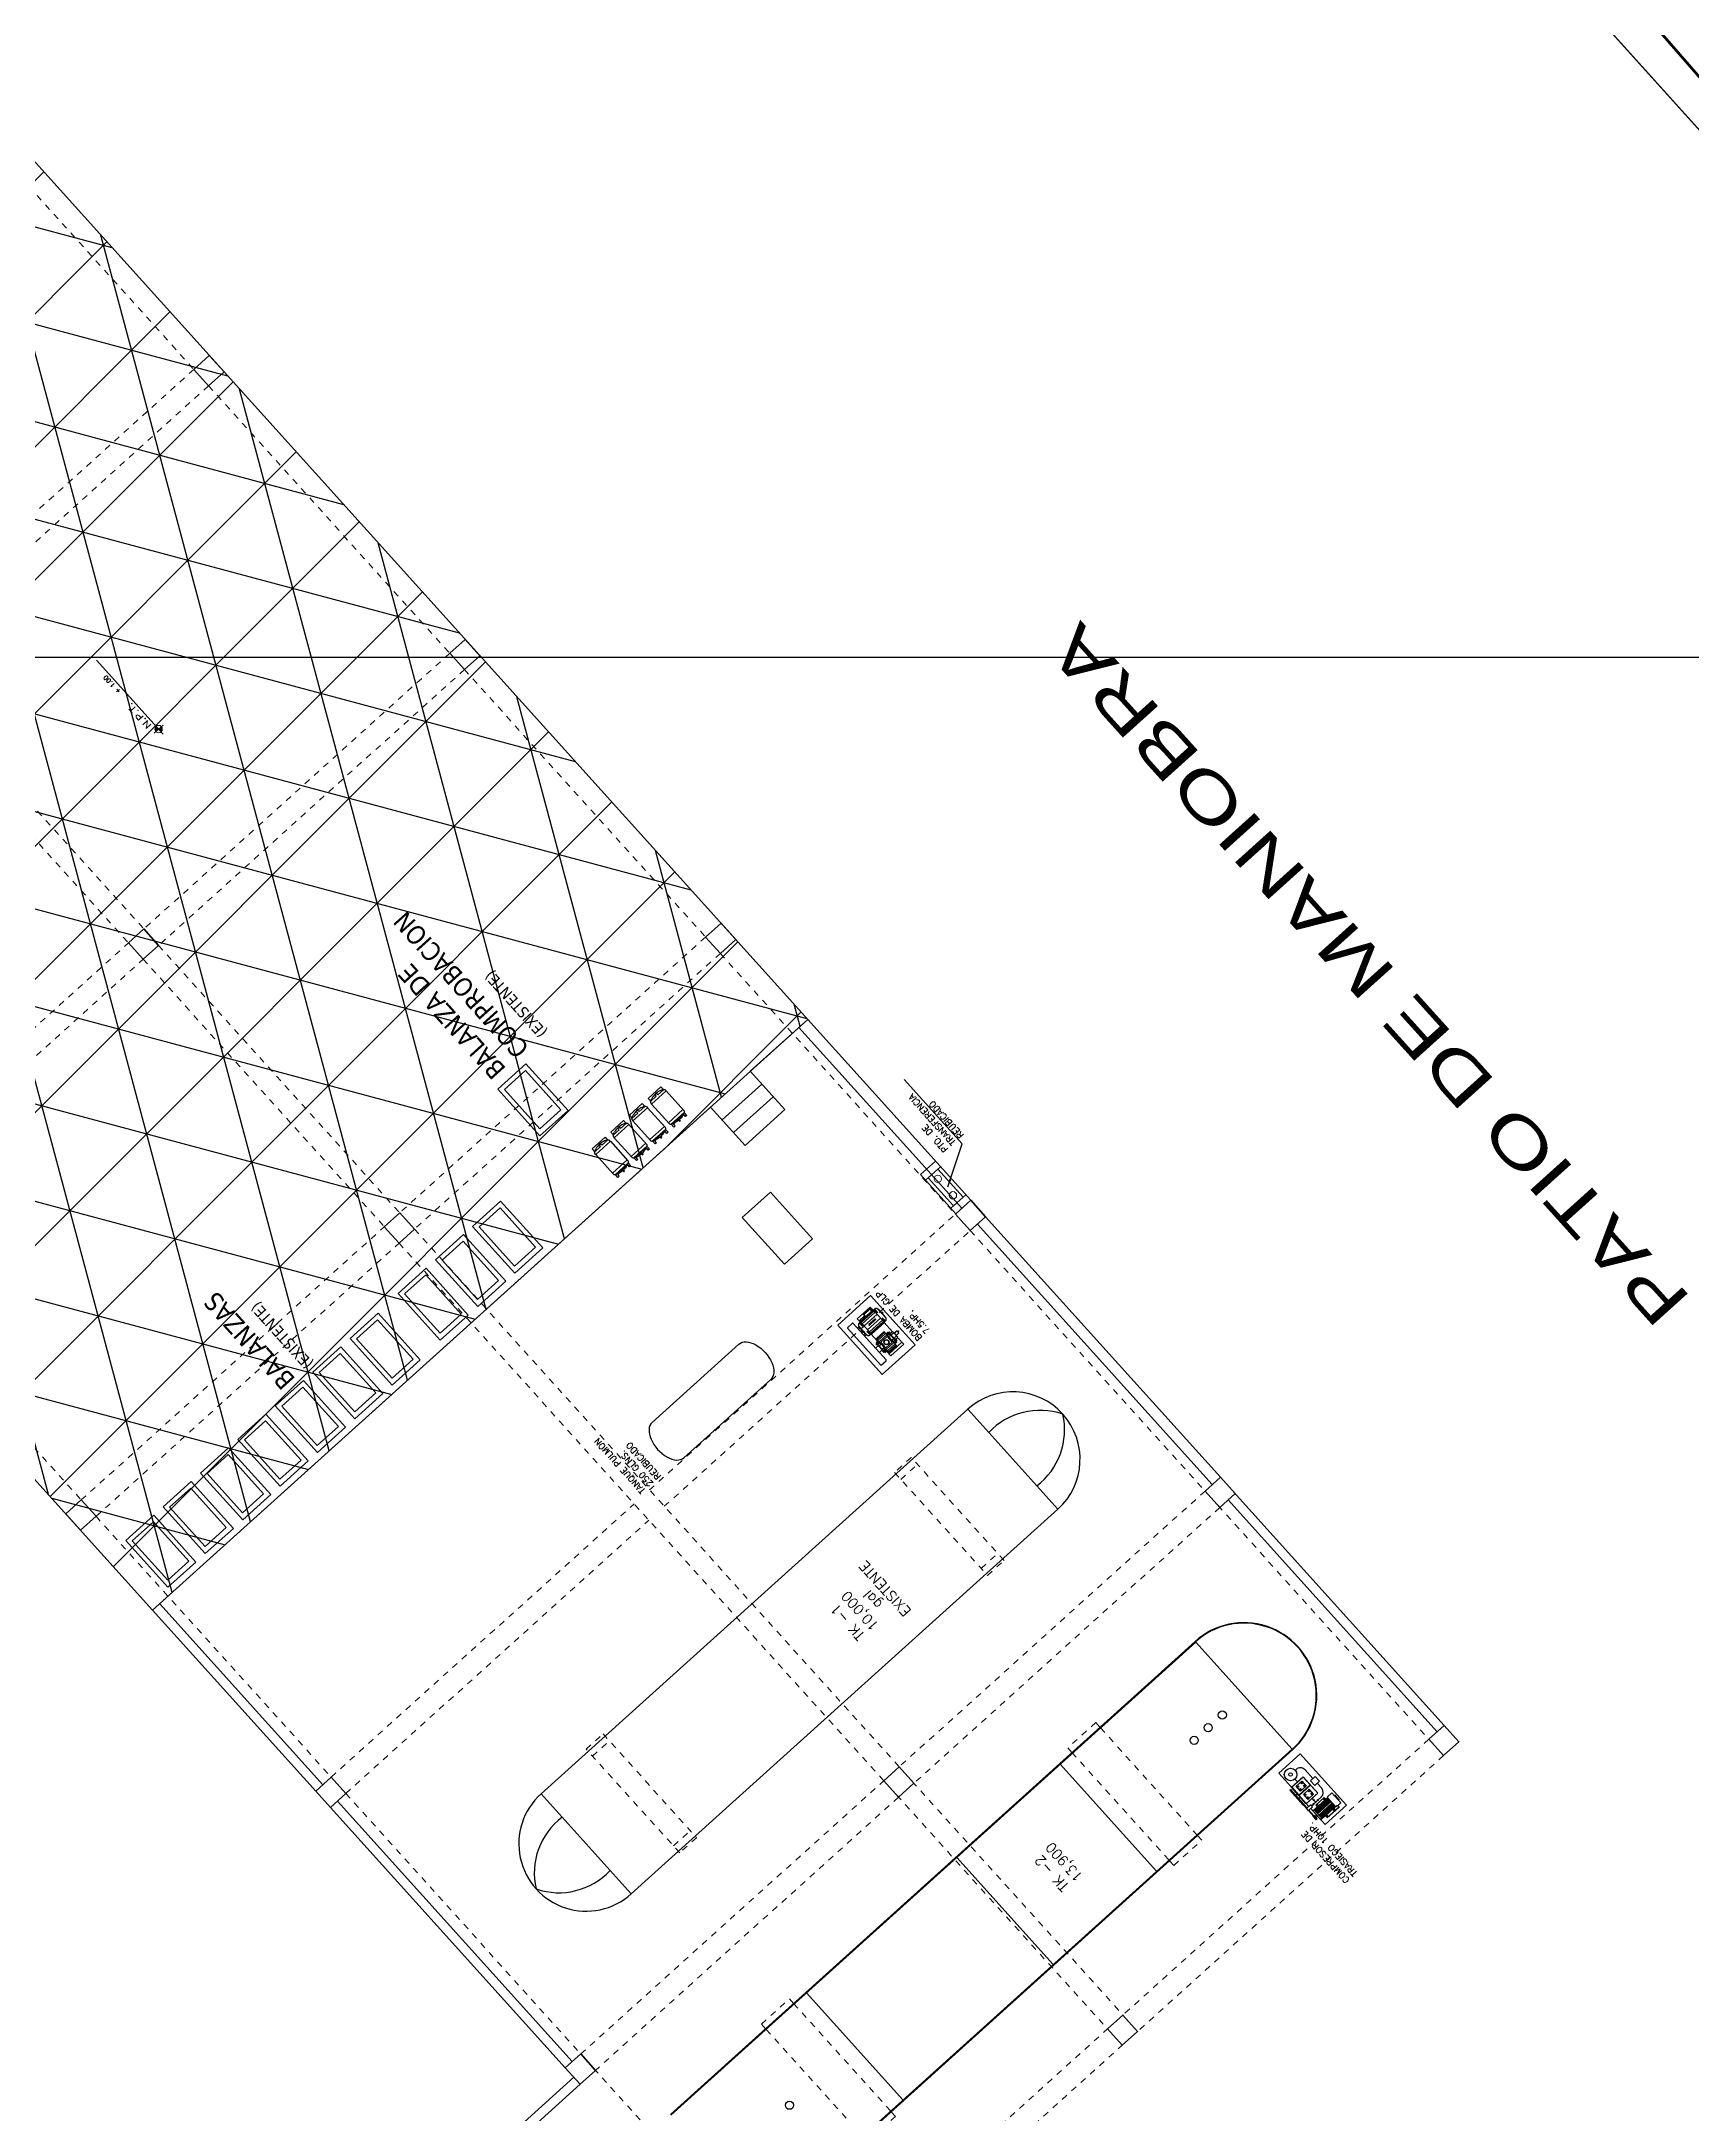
# Model space of a CAD drawing. Header units: metres. Extents: x -2639 to -2278, y 1912 to 2089.
# Drawn here: x -2488.59 to -2462.34, y 1993.72 to 2026.67 of the extents above; entities that cross this region are included whole.
import ezdxf
from ezdxf.enums import TextEntityAlignment as Align

# ---------------------------------------------------------------- set-up
doc = ezdxf.new("R2010")
doc.units = ezdxf.units.M
for name, pattern in [('COSTA GAS_ CASCO$0$CONTINUA', [0]), ('COSTA GAS_ CASCO$0$HIDDEN2', [0.1875, 0.125, -0.0625]), ('DASHED2', [0.375, 0.25, -0.125]), ('HIDDEN', [0.375, 0.25, -0.125])]:
    doc.linetypes.add(name, pattern=pattern)
for name, color, linetype in [('0.1', 1, 'Continuous'), ('01', 1, 'Continuous'), ('015', 40, 'Continuous'), ('03', 3, 'Continuous'), ('05', 5, 'Continuous'), ('06', 6, 'Continuous'), ('AMBIENTES', 3, 'Continuous'), ('LEADERS', 20, 'Continuous'), ('MAQUINAS', 8, 'COSTA GAS_ CASCO$0$HIDDEN2')]:
    doc.layers.add(name, color=color, linetype=linetype)
for name, color, linetype, lineweight in [('0.2', 2, 'Continuous', 9), ('002', 2, 'Continuous', 25), ('muro00', 252, 'Continuous', 0), ('muro02', 3, 'Continuous', 18), ('muro08', 2, 'Continuous', 60), ('PEN----2', 2, 'Continuous', 20), ('piso', 30, 'Continuous', 9), ('proyeccion', 5, 'HIDDEN', 13), ('SANITARIOS', 9, 'Continuous', 9), ('T-TITULOS', 4, 'DASHED2', 5), ('TEXTOS GENERALES', 4, 'DASHED2', 5), ('VEREDA', 4, 'Continuous', 15)]:
    doc.layers.add(name, color=color, linetype=linetype, lineweight=lineweight)
doc.styles.add('COTA50', font='romans.shx', dxfattribs={"height": 0.5})
doc.styles.add('ROMANS', font='romans.shx')
doc.styles.add('TEXTOS GENERALES', font='simplex8.shx', dxfattribs={"height": 0.1})
doc.styles.add('TEXTOS-COTAS', font='romans.shx', dxfattribs={"width": 1.3, "height": 0.15})
doc.styles.add('TITLEINFO', font='arial.ttf', dxfattribs={"height": 0.2})
doc.styles.add('TITULOS', font='tahoma.ttf', dxfattribs={"height": 0.3})
doc.dimstyles.new('1-100', dxfattribs={"dimscale": 0.1, "dimtxt": 0.5, "dimasz": 1.2, "dimexe": 1, "dimexo": 1, "dimgap": 0.8, "dimtad": 1, "dimzin": 4, "dimdsep": 46, "dimtxsty": 'COTA50', "dimblk": 'ARCHTICK', "dimcen": 2.5, "dimdle": 1, "dimclrd": 1, "dimclre": 1, "dimclrt": 256, "dimadec": 0, "dimazin": 0, "dimtfac": 1, "dimtix": 1, "dimtmove": 2, "dimatfit": 3, "dimfxl": 0, "dimtolj": 1, "dimtzin": 4, "dimarcsym": 0})

# ---------------------------------------------------------------- blocks, each defined once
blk = doc.blocks.new('_ARCHTICK')
at = {"color": 0, "linetype": 'ByBlock', "const_width": 0.15}
blk.add_lwpolyline([(-0.5, -0.5), (0.5, 0.5)], dxfattribs=at)
blk = doc.blocks.new('*D59')
at = {"color": 1, "lineweight": -2}
for p, q in [((-2535.42, 2031.678), (-2536.284, 2030.898)), ((-2468.575, 1955.944), (-2536.277, 2031.04)), ((-2467.852, 1956.731), (-2468.716, 1955.952))]:
    blk.add_line(p, q, dxfattribs=at)
at = {"layer": 'Defpoints', "color": 0}
for p in [(-2535.346, 2031.745), (-2536.21, 2030.965), (-2467.778, 1956.798)]:
    blk.add_point(p, dxfattribs=at)
at = {"color": 1, "lineweight": -2, "xscale": 0.1199999999999999, "yscale": 0.1199999999999999, "zscale": 0.1199999999999999}
for p, rotation in [((-2536.21, 2030.965), 132.0361737343098), ((-2468.642, 1956.019), 312.0361737343098)]:
    blk.add_blockref('_ARCHTICK', p, dxfattribs=dict(at, rotation=rotation))
at = {"insert": (-2502.181, 1993.713), "char_height": 0.5, "attachment_point": 5, "rotation": 312.0362, "style": 'COTA50'}
blk.add_mtext('\\A1;100.91', dxfattribs=at)
blk = doc.blocks.new('*D63')
at = {"color": 1, "lineweight": -2}
for p, q in [((-2482.228, 2047.588), (-2480.884, 2048.8)), ((-2481.025, 2048.808), (-2429.259, 1991.389)), ((-2430.597, 1990.318), (-2429.252, 1991.531))]:
    blk.add_line(p, q, dxfattribs=at)
at = {"layer": 'Defpoints', "color": 0}
for p in [(-2482.303, 2047.521), (-2429.326, 1991.464), (-2430.671, 1990.251)]:
    blk.add_point(p, dxfattribs=at)
at = {"color": 1, "lineweight": -2, "xscale": 0.1199999999999999, "yscale": 0.1199999999999999, "zscale": 0.1199999999999999}
for p, rotation in [((-2480.958, 2048.733), 132.0361737343096), ((-2429.326, 1991.464), 312.0361737343096)]:
    blk.add_blockref('_ARCHTICK', p, dxfattribs=dict(at, rotation=rotation))
at = {"insert": (-2454.897, 2020.319), "char_height": 0.5, "attachment_point": 5, "rotation": 312.0362, "style": 'COTA50'}
blk.add_mtext('\\A1;76.72', dxfattribs=at)
blk = doc.blocks.new('*D65')
at = {"color": 1, "lineweight": -2}
blk.add_line((-2489.947, 2025.997), (-2474.05, 2039.839), dxfattribs=at)
at = {"layer": 'Defpoints', "color": 0}
for p in [(-2474.125, 2039.773), (-2474.125, 2039.773), (-2489.871, 2026.062)]:
    blk.add_point(p, dxfattribs=at)
at = {"color": 1, "lineweight": -2, "xscale": 0.1199999999999999, "yscale": 0.1199999999999999, "zscale": 0.1199999999999999}
for p, rotation in [((-2474.125, 2039.773), 41.0489622867885), ((-2489.871, 2026.062), 221.0489622867885)]:
    blk.add_blockref('_ARCHTICK', p, dxfattribs=dict(at, rotation=rotation))
at = {"insert": (-2482.215, 2033.167), "char_height": 0.5, "attachment_point": 5, "rotation": 41.049, "style": 'COTA50'}
blk.add_mtext('\\A1;20.88', dxfattribs=at)
blk = doc.blocks.new('*D66')
at = {"color": 1, "lineweight": -2}
for p, q in [((-2498.165, 2065.265), (-2494.597, 2068.481)), ((-2427.037, 1993.393), (-2494.738, 2068.489)), ((-2430.597, 1990.318), (-2427.029, 1993.535))]:
    blk.add_line(p, q, dxfattribs=at)
at = {"layer": 'Defpoints', "color": 0}
for p in [(-2494.671, 2068.414), (-2498.239, 2065.198, -2.189), (-2430.671, 1990.251, -2.189)]:
    blk.add_point(p, dxfattribs=at)
at = {"color": 1, "lineweight": -2, "xscale": 0.1199999999999999, "yscale": 0.1199999999999999, "zscale": 0.1199999999999999}
for p, rotation in [((-2494.671, 2068.414), 132.0361737343099), ((-2427.103, 1993.468), 312.0361737343098)]:
    blk.add_blockref('_ARCHTICK', p, dxfattribs=dict(at, rotation=rotation))
at = {"insert": (-2460.642, 2031.162), "char_height": 0.5, "attachment_point": 5, "rotation": 312.0362, "style": 'COTA50'}
blk.add_mtext('\\A1;100.91', dxfattribs=at)
blk = doc.blocks.new('TANQUE10000')
at = {"layer": '015', "linetype": 'Continuous', "ltscale": 0.025}
for p, q in [((1.07, 9.13), (-1.07, 9.13)), ((1.07, 0), (-1.07, 0))]:
    blk.add_line(p, q, dxfattribs=at)
blk.add_lwpolyline([(-1.07, 9.13), (-1.07, 0, 1), (1.07, 0), (1.07, 9.13, 1), (-1.07, 9.13, 1)], format="xyb", dxfattribs=at)
for centre, start, end in [((0.541, 9.225), 119.0307, 184.88), ((-0.541, 9.225), 355.12, 60.9693), ((0.541, -0.095), 175.12, 240.9693), ((-0.541, -0.095), 299.0307, 4.88)]:
    blk.add_arc(centre, 1.115, start, end, dxfattribs=at)
blk = doc.blocks.new('NPTS')
at = {"layer": '0.2'}
for points in [[(0, 0), (-0.06, 0, 0.414214), (0, -0.06)], [(0, 0.06), (0, 0), (0.06, 0, 0.414214)]]:
    blk.add_hatch(color=256, dxfattribs=at).paths.add_polyline_path(points)
for p, q in [((-0.111, 0), (1.473, 0)), ((0, 0.096), (0, -0.096))]:
    blk.add_line(p, q, dxfattribs=at)
blk.add_circle((0, 0), 0.06, dxfattribs=at)
at = {"layer": 'VEREDA', "insert": (-0.041, 0.139), "char_height": 0.1, "width": 0.96281, "attachment_point": 1, "style": 'TEXTOS-COTAS'}
blk.add_mtext('{\\W2.306914; }N.P.T. ', dxfattribs=at)
at = {"layer": 'VEREDA', "style": 'TEXTOS GENERALES'}
blk.add_attdef('NIVEL', text='', height=0.0704, dxfattribs=at).set_placement((0.846, 0.039), (1.198, 0.039), align=Align.ALIGNED)
blk = doc.blocks.new('COSTA GAS_ CASCO$0$BOMBA_PLANTA 6')
at = {"layer": 'MAQUINAS', "linetype": 'COSTA GAS_ CASCO$0$CONTINUA'}
for p, q in [((0.11, 0.306), (0.346, 0.306)), ((0.196, 0.289), (0.335, 0.289)), ((0.106, 0.194), (0.154, 0.194)), ((0.106, 0.135), (0.154, 0.135)), ((0.144, 0.236), (0.154, 0.236)), ((0.144, 0.226), (0.154, 0.226)), ((0.144, 0.103), (0.154, 0.103)), ((0.144, 0.093), (0.154, 0.093)), ((0.16, 0.253), (0.193, 0.253)), ((0.16, 0.249), (0.193, 0.249)), ((0.16, 0.244), (0.193, 0.244)), ((0.16, 0.235), (0.193, 0.235)), ((0.16, 0.221), (0.193, 0.221)), ((0.16, 0.196), (0.193, 0.196)), ((0.16, 0.133), (0.193, 0.133)), ((0.16, 0.108), (0.193, 0.108)), ((0.16, 0.094), (0.193, 0.094)), ((0.16, 0.085), (0.193, 0.085)), ((0.16, 0.08), (0.193, 0.08)), ((0.16, 0.076), (0.193, 0.076)), ((0.193, 0.28), (0.337, 0.28)), ((0.193, 0.261), (0.337, 0.261)), ((0.193, 0.235), (0.337, 0.235)), ((0.193, 0.094), (0.337, 0.094)), ((0.193, 0.068), (0.337, 0.068)), ((0.193, 0.049), (0.337, 0.049)), ((0.196, 0.04), (0.335, 0.04)), ((0.37, 0.253), (0.337, 0.253)), ((0.37, 0.249), (0.337, 0.249)), ((0.37, 0.244), (0.337, 0.244)), ((0.37, 0.235), (0.337, 0.235)), ((0.37, 0.221), (0.337, 0.221)), ((0.37, 0.196), (0.337, 0.196)), ((0.37, 0.133), (0.337, 0.133)), ((0.37, 0.108), (0.337, 0.108)), ((0.37, 0.094), (0.337, 0.094)), ((0.37, 0.085), (0.337, 0.085)), ((0.37, 0.08), (0.337, 0.08)), ((0.37, 0.076), (0.337, 0.076)), ((0.386, 0.236), (0.377, 0.236)), ((0.386, 0.226), (0.377, 0.226)), ((0.386, 0.103), (0.377, 0.103)), ((0.386, 0.093), (0.377, 0.093)), ((0.036, -0.178), (0.036, -0.156)), ((0.036, -0.156), (0.047, -0.156)), ((0.036, -0.178), (0.047, -0.178)), ((0.047, -0.248), (0.047, -0.086)), ((0.047, -0.086), (0.052, -0.086)), ((0.047, -0.248), (0.052, -0.248)), ((0.052, -0.248), (0.052, -0.086)), ((0.079, -0.059), (0.106, -0.059)), ((0.079, -0.274), (0.106, -0.274)), ((0.106, -0.28), (0.106, -0.054)), ((0.106, -0.054), (0.342, -0.054)), ((0.106, -0.28), (0.342, -0.28)), ((0.342, -0.28), (0.342, -0.054)), ((0.342, -0.059), (0.369, -0.059)), ((0.342, -0.274), (0.369, -0.274)), ((0.396, -0.248), (0.396, -0.086)), ((0.396, -0.086), (0.402, -0.086)), ((0.396, -0.248), (0.402, -0.248)), ((0.402, -0.248), (0.402, -0.086)), ((0.11, -0.301), (0.129, -0.301)), ((0.245, -0.301), (0.346, -0.301))]:
    blk.add_line(p, q, dxfattribs=at)
at = {"layer": 'MAQUINAS', "linetype": 'Continuous'}
for p, q in [((0.079, -0.061), (0.106, -0.061)), ((0.079, -0.064), (0.106, -0.064)), ((0.079, -0.066), (0.106, -0.066)), ((0.079, -0.07), (0.106, -0.07)), ((0.079, -0.074), (0.106, -0.074)), ((0.079, -0.081), (0.106, -0.081)), ((0.079, -0.088), (0.106, -0.088)), ((0.079, -0.099), (0.106, -0.099)), ((0.079, -0.115), (0.106, -0.115)), ((0.079, -0.218), (0.106, -0.218)), ((0.079, -0.235), (0.106, -0.235)), ((0.079, -0.245), (0.106, -0.245)), ((0.079, -0.253), (0.106, -0.253)), ((0.079, -0.259), (0.106, -0.259)), ((0.079, -0.264), (0.106, -0.264)), ((0.079, -0.268), (0.106, -0.268)), ((0.079, -0.27), (0.106, -0.27)), ((0.079, -0.272), (0.106, -0.272)), ((0.106, -0.056), (0.342, -0.056)), ((0.106, -0.058), (0.342, -0.058)), ((0.106, -0.06), (0.342, -0.06)), ((0.106, -0.065), (0.342, -0.065)), ((0.106, -0.072), (0.342, -0.072)), ((0.106, -0.094), (0.342, -0.094)), ((0.106, -0.131), (0.342, -0.131)), ((0.106, -0.202), (0.342, -0.202)), ((0.106, -0.24), (0.342, -0.24)), ((0.106, -0.262), (0.342, -0.262)), ((0.106, -0.269), (0.342, -0.269)), ((0.106, -0.273), (0.342, -0.273)), ((0.106, -0.275), (0.342, -0.275)), ((0.106, -0.278), (0.342, -0.278)), ((0.164, -0.166), (0.164, -0.167)), ((0.281, -0.161), (0.17, -0.161)), ((0.17, -0.172), (0.281, -0.172)), ((0.286, -0.167), (0.286, -0.166)), ((0.342, -0.061), (0.369, -0.061)), ((0.342, -0.064), (0.369, -0.064)), ((0.342, -0.066), (0.369, -0.066)), ((0.342, -0.07), (0.369, -0.07)), ((0.342, -0.074), (0.369, -0.074)), ((0.342, -0.081), (0.369, -0.081)), ((0.342, -0.088), (0.369, -0.088)), ((0.342, -0.099), (0.369, -0.099)), ((0.342, -0.115), (0.369, -0.115)), ((0.342, -0.218), (0.369, -0.218)), ((0.342, -0.235), (0.369, -0.235)), ((0.342, -0.245), (0.369, -0.245)), ((0.342, -0.253), (0.369, -0.253)), ((0.342, -0.259), (0.369, -0.259)), ((0.342, -0.264), (0.369, -0.264)), ((0.342, -0.268), (0.369, -0.268)), ((0.342, -0.27), (0.369, -0.27)), ((0.342, -0.272), (0.369, -0.272)), ((0.402, -0.091), (0.429, -0.091)), ((0.402, -0.145), (0.407, -0.145)), ((0.402, -0.188), (0.407, -0.188)), ((0.402, -0.242), (0.429, -0.242)), ((0.412, -0.183), (0.412, -0.151)), ((0.412, -0.156), (0.429, -0.156)), ((0.412, -0.178), (0.429, -0.178))]:
    blk.add_line(p, q, dxfattribs=at)
at = {"layer": 'MAQUINAS', "linetype": 'COSTA GAS_ CASCO$0$CONTINUA'}
for points in [[(0, -0.45), (0.6, -0.45), (0.6, 0.45), (0, 0.45)], [(0.056, 0.168), (0.041, 0.168), (0.041, 0.161), (0.056, 0.161)], [(0.106, 0.183), (0.056, 0.183), (0.056, 0.146), (0.106, 0.146)], [(0.154, 0.216), (0.106, 0.216), (0.106, 0.113), (0.154, 0.113)], [(0.144, 0.24), (0.154, 0.24), (0.154, 0.221), (0.144, 0.221)], [(0.144, 0.089), (0.154, 0.089), (0.154, 0.108), (0.144, 0.108)], [(0.16, 0.244), (0.154, 0.244), (0.154, 0.085), (0.16, 0.085)], [(0.193, 0.255), (0.16, 0.255), (0.16, 0.075), (0.193, 0.075)], [(0.208, 0.214), (0.322, 0.214), (0.322, 0.115), (0.208, 0.115)], [(0.337, 0.255), (0.37, 0.255), (0.37, 0.075), (0.337, 0.075)], [(0.37, 0.244), (0.377, 0.244), (0.377, 0.085), (0.37, 0.085)], [(0.386, 0.24), (0.377, 0.24), (0.377, 0.221), (0.386, 0.221)], [(0.386, 0.089), (0.377, 0.089), (0.377, 0.108), (0.386, 0.108)], [(0.245, -0.28), (0.129, -0.28), (0.129, -0.319), (0.245, -0.319)], [(0.25, -0.319), (0.124, -0.319), (0.124, -0.325), (0.25, -0.325)]]:
    blk.add_lwpolyline(points, close=True, dxfattribs=at)
for points in [[(0.346, 0.255), (0.346, 0.342), (0.11, 0.342), (0.11, 0.216)], [(0.11, 0.113), (0.11, -0.054)], [(0.346, -0.059), (0.346, 0.075)], [(0.377, 0.204), (0.429, 0.204)], [(0.429, 0.125), (0.377, 0.125)], [(0.11, -0.28), (0.11, -0.336), (0.346, -0.336), (0.346, -0.274)]]:
    blk.add_lwpolyline(points, dxfattribs=at)
for points in [[(0.204, 0.036), (0.326, 0.036, 0.414214), (0.337, 0.046), (0.337, 0.283, 0.414214), (0.326, 0.293), (0.204, 0.293, 0.414214), (0.193, 0.283), (0.193, 0.046, 0.414214)], [(0.438, -0.335), (0.52, -0.335, 0.414214), (0.529, -0.326), (0.529, 0.338, 0.414214), (0.52, 0.347), (0.438, 0.347, 0.414214), (0.429, 0.338), (0.429, -0.326, 0.414214)]]:
    blk.add_lwpolyline(points, format="xyb", close=True, dxfattribs=at)
for radius in [0.0357, 0.0309]:
    blk.add_circle((0.265, 0.165), radius, dxfattribs=at)
for centre, start, end in [((0.079, -0.086), 90, 180), ((0.079, -0.248), 180, 270), ((0.369, -0.086), 0, 90), ((0.369, -0.248), 270, 0)]:
    blk.add_arc(centre, 0.0269, start, end, dxfattribs=at)
at = {"layer": 'MAQUINAS', "linetype": 'Continuous'}
for centre, radius, start, end in [((0.17, -0.166), 0.00538, 90, 180), ((0.17, -0.167), 0.00538, 180, 270), ((0.281, -0.166), 0.00538, 0, 90), ((0.281, -0.167), 0.00538, 270, 360), ((0.502, -1.243), 1.13, 93.7041, 95.1107), ((0.502, 0.909), 1.13, 264.8893, 266.2959), ((0.407, -0.151), 0.00538, 0, 90), ((0.407, -0.183), 0.00538, 270, 0)]:
    blk.add_arc(centre, radius, start, end, dxfattribs=at)
at = {"layer": 'MAQUINAS', "linetype": 'Continuous', "ltscale": 0.01}
for centre, start, end in [((0.502, -1.243), 93.7041, 95.1107), ((0.502, 0.909), 264.8893, 266.2959)]:
    blk.add_arc(centre, 1.13, start, end, dxfattribs=at)
blk = doc.blocks.new('A$C0DA26504')
at = {"layer": 'PEN----2'}
blk.add_line((0.4, 0.1), (0.58, 0.1), dxfattribs=at)
blk.add_lwpolyline([(0, 0), (0.4, 0), (0.4, 0.2), (0, 0.2)], close=True, dxfattribs=at)
blk = doc.blocks.new('*D84')
at = {"color": 1, "lineweight": -2}
for p, q in [((-2505.104, 2021.274), (-2479.398, 2044.449)), ((-2479.606, 2044.53), (-2479.406, 2044.308)), ((-2505.164, 2021.489), (-2504.963, 2021.267))]:
    blk.add_line(p, q, dxfattribs=at)
at = {"layer": 'Defpoints', "color": 0}
for p in [(-2482.169, 2047.372), (-2479.473, 2044.382), (-2507.726, 2024.332)]:
    blk.add_point(p, dxfattribs=at)
at = {"color": 1, "lineweight": -2, "xscale": 0.1199999999999999, "yscale": 0.1199999999999999, "zscale": 0.1199999999999999}
for p, rotation in [((-2479.473, 2044.382), 42.0361737343143), ((-2505.03, 2021.341), 222.0361737343143)]:
    blk.add_blockref('_ARCHTICK', p, dxfattribs=dict(at, rotation=rotation))
at = {"insert": (-2492.472, 2033.107), "char_height": 0.5, "attachment_point": 5, "rotation": 42.0362, "style": 'COTA50'}
blk.add_mtext('\\A1;34.40', dxfattribs=at)
blk = doc.blocks.new('CASCO ZETA GAS')
at = {"color": 2}
blk.add_line((2054.14, 1200.701), (2054.14, 1202.559), dxfattribs=at)
at = {"color": 2, "linetype": 'Continuous', "ltscale": 2}
for p, q in [((2042.331, 1198.893), (2042.522, 1198.893)), ((2042.331, 1198.578), (2042.331, 1198.893)), ((2042.331, 1198.893), (2042.522, 1198.893)), ((2042.522, 1198.867), (2042.331, 1198.867)), ((2042.522, 1198.867), (2042.331, 1198.867)), ((2042.522, 1198.893), (2042.522, 1198.578)), ((2042.853, 1198.893), (2042.853, 1198.643))]:
    blk.add_line(p, q, dxfattribs=at)
at = {"color": 1}
for p, q in [((2042.342, 1198.867), (2042.342, 1198.578)), ((2042.354, 1198.867), (2042.354, 1198.578)), ((2042.366, 1198.867), (2042.366, 1198.578)), ((2042.377, 1198.867), (2042.377, 1198.578)), ((2042.573, 1198.939), (2042.381, 1198.939)), ((2042.573, 1198.939), (2042.381, 1198.939)), ((2042.573, 1198.932), (2042.381, 1198.932)), ((2042.573, 1198.932), (2042.381, 1198.932)), ((2042.389, 1198.867), (2042.389, 1198.578)), ((2042.401, 1198.867), (2042.401, 1198.578)), ((2042.412, 1198.867), (2042.412, 1198.578)), ((2042.44, 1198.867), (2042.44, 1198.578)), ((2042.452, 1198.867), (2042.452, 1198.578)), ((2042.463, 1198.867), (2042.463, 1198.578)), ((2042.475, 1198.867), (2042.475, 1198.578)), ((2042.487, 1198.867), (2042.487, 1198.578)), ((2042.498, 1198.867), (2042.498, 1198.578)), ((2042.51, 1198.867), (2042.51, 1198.578)), ((2043.013, 1198.939), (2042.619, 1198.939)), ((2043.013, 1198.939), (2042.619, 1198.939)), ((2043.013, 1198.932), (2042.619, 1198.932)), ((2043.013, 1198.932), (2042.619, 1198.932)), ((2042.369, 1198.468), (2042.369, 1198.478)), ((2042.483, 1198.468), (2042.369, 1198.468)), ((2042.483, 1198.478), (2042.483, 1198.468))]:
    blk.add_line(p, q, dxfattribs=at)
at = {"color": 2}
for points in [[(2053.385, 1200.701), (2053.385, 1202.559)], [(2042.461, 1198.939), (2042.461, 1198.946), (2042.381, 1198.946), (2042.381, 1198.926), (2042.461, 1198.926), (2042.461, 1198.932)], [(2042.461, 1198.939), (2042.461, 1198.946), (2042.381, 1198.946), (2042.381, 1198.926), (2042.461, 1198.926), (2042.461, 1198.932)], [(2042.412, 1198.926), (2042.412, 1198.893)], [(2042.412, 1198.926), (2042.412, 1198.893)], [(2042.43, 1198.893), (2042.43, 1198.926)], [(2042.43, 1198.893), (2042.43, 1198.926)], [(2042.692, 1198.932), (2042.692, 1198.926), (2043.013, 1198.926), (2043.013, 1198.946), (2042.692, 1198.946), (2042.692, 1198.939)], [(2042.692, 1198.932), (2042.692, 1198.926), (2043.013, 1198.926), (2043.013, 1198.946), (2042.692, 1198.946), (2042.692, 1198.939)], [(2042.816, 1198.926), (2042.816, 1198.893)], [(2042.816, 1198.926), (2042.816, 1198.893)], [(2042.889, 1198.893), (2042.889, 1198.926)], [(2042.889, 1198.893), (2042.889, 1198.926)], [(2042.292, 1198.617), (2042.324, 1198.617), (2042.331, 1198.609), (2042.331, 1198.553), (2042.324, 1198.545), (2042.292, 1198.545), (2042.292, 1198.617)]]:
    blk.add_lwpolyline(points, dxfattribs=at)
at = {"color": 1}
blk.add_lwpolyline([(2042.573, 1198.893), (2042.231, 1198.893), (2042.231, 1198.436), (2043.333, 1198.436), (2043.333, 1198.893), (2042.619, 1198.893)], dxfattribs=at)
for points in [[(2042.331, 1198.617), (2042.331, 1198.794), (2042.292, 1198.794), (2042.292, 1198.617)], [(2042.299, 1198.778), (2042.303, 1198.77), (2042.313, 1198.77), (2042.318, 1198.778), (2042.313, 1198.786), (2042.303, 1198.786)], [(2042.299, 1198.634), (2042.303, 1198.642), (2042.313, 1198.642), (2042.318, 1198.634), (2042.313, 1198.626), (2042.303, 1198.626)], [(2042.522, 1198.617), (2042.522, 1198.794), (2042.56, 1198.794), (2042.56, 1198.617)], [(2042.554, 1198.778), (2042.549, 1198.77), (2042.54, 1198.77), (2042.535, 1198.778), (2042.54, 1198.786), (2042.549, 1198.786)], [(2042.554, 1198.634), (2042.549, 1198.642), (2042.54, 1198.642), (2042.535, 1198.634), (2042.54, 1198.626), (2042.549, 1198.626)], [(2042.681, 1198.89), (2042.85, 1198.89), (2042.85, 1198.646), (2042.681, 1198.646)], [(2043.025, 1198.89), (2042.856, 1198.89), (2042.856, 1198.646), (2043.025, 1198.646)]]:
    blk.add_lwpolyline(points, close=True, dxfattribs=at)
at = {"color": 2, "linetype": 'Continuous', "ltscale": 2}
for points in [[(2043.028, 1198.643), (2042.678, 1198.643), (2042.678, 1198.893), (2043.028, 1198.893)], [(2042.713, 1198.706), (2042.818, 1198.706), (2042.818, 1198.829), (2042.713, 1198.829)], [(2042.992, 1198.706), (2042.887, 1198.706), (2042.887, 1198.829), (2042.992, 1198.829)], [(2042.903, 1198.497), (2042.803, 1198.497), (2042.803, 1198.597), (2042.903, 1198.597)]]:
    blk.add_lwpolyline(points, close=True, dxfattribs=at)
at = {"color": 2}
blk.add_lwpolyline([(2042.286, 1198.54), (2042.286, 1198.622), (2042.292, 1198.622), (2042.292, 1198.54)], close=True, dxfattribs=at)
at = {"color": 2, "linetype": 'Continuous', "ltscale": 2}
blk.add_lwpolyline([(2042.331, 1198.578), (2042.533, 1198.578), (2042.533, 1198.478), (2042.32, 1198.478), (2042.32, 1198.545)], dxfattribs=at)
for centre in [(2044.618, 1208.203), (2044.618, 1199.542), (2044.618, 1199.242), (2044.618, 1198.942)]:
    blk.add_circle(centre, 0.0648)
at = {"color": 1}
for centre in [(2042.736, 1198.81), (2042.736, 1198.727), (2042.794, 1198.81), (2042.794, 1198.727), (2042.911, 1198.81), (2042.911, 1198.727), (2042.969, 1198.81), (2042.969, 1198.727)]:
    blk.add_circle(centre, 0.0107, dxfattribs=at)
at = {"color": 2, "linetype": 'Continuous', "ltscale": 2}
for radius in [0.1, 0.0286]:
    blk.add_circle((2043.19, 1198.768), radius, dxfattribs=at)
at = {"color": 2}
blk.add_ellipse((2053.763, 1202.559), major_axis=(0.378, 0), ratio=0.5847, start_param=6.283185, end_param=9.424778, dxfattribs=at)
at = {"color": 2, "extrusion": (0, 0, -1)}
blk.add_ellipse((2053.763, 1200.701), major_axis=(0.378, 0), ratio=0.5847, start_param=6.283185, end_param=9.424778, dxfattribs=at)
at = {"layer": '002'}
for p, q in [((2057.347, 1210.029), (2058.347, 1210.029)), ((2057.347, 1209.229), (2058.347, 1209.229)), ((2057.347, 1208.429), (2058.347, 1208.429)), ((2057.347, 1207.629), (2058.347, 1207.629)), ((2057.347, 1206.829), (2058.347, 1206.829)), ((2057.347, 1206.029), (2058.347, 1206.029)), ((2057.347, 1205.229), (2058.347, 1205.229)), ((2057.364, 1204.185), (2058.364, 1204.185)), ((2057.364, 1203.385), (2058.364, 1203.385)), ((2057.364, 1202.593), (2058.364, 1202.593)), ((2058.717, 1200.832), (2059.717, 1200.832))]:
    blk.add_line(p, q, dxfattribs=at)
for points in [[(2057.347, 1210.029), (2057.347, 1209.429), (2058.347, 1209.429), (2058.347, 1210.029)], [(2057.347, 1210.029), (2057.347, 1209.429), (2058.347, 1209.429), (2058.347, 1210.029)], [(2057.431, 1209.956), (2057.431, 1209.505), (2058.274, 1209.505), (2058.274, 1209.956)], [(2057.347, 1209.229), (2057.347, 1208.629), (2058.347, 1208.629), (2058.347, 1209.229)], [(2057.347, 1209.229), (2057.347, 1208.629), (2058.347, 1208.629), (2058.347, 1209.229)], [(2057.431, 1209.156), (2057.431, 1208.705), (2058.274, 1208.705), (2058.274, 1209.156)], [(2057.347, 1208.429), (2057.347, 1207.829), (2058.347, 1207.829), (2058.347, 1208.429)], [(2057.347, 1208.429), (2057.347, 1207.829), (2058.347, 1207.829), (2058.347, 1208.429)], [(2057.431, 1208.356), (2057.431, 1207.905), (2058.274, 1207.905), (2058.274, 1208.356)], [(2057.347, 1207.629), (2057.347, 1207.029), (2058.347, 1207.029), (2058.347, 1207.629)], [(2057.347, 1207.629), (2057.347, 1207.029), (2058.347, 1207.029), (2058.347, 1207.629)], [(2057.431, 1207.556), (2057.431, 1207.105), (2058.274, 1207.105), (2058.274, 1207.556)], [(2057.347, 1206.829), (2057.347, 1206.229), (2058.347, 1206.229), (2058.347, 1206.829)], [(2057.347, 1206.829), (2057.347, 1206.229), (2058.347, 1206.229), (2058.347, 1206.829)], [(2057.431, 1206.756), (2057.431, 1206.305), (2058.274, 1206.305), (2058.274, 1206.756)], [(2057.347, 1206.029), (2057.347, 1205.429), (2058.347, 1205.429), (2058.347, 1206.029)], [(2057.347, 1206.029), (2057.347, 1205.429), (2058.347, 1205.429), (2058.347, 1206.029)], [(2057.431, 1205.956), (2057.431, 1205.505), (2058.274, 1205.505), (2058.274, 1205.956)], [(2057.347, 1205.229), (2057.347, 1204.629), (2058.347, 1204.629), (2058.347, 1205.229)], [(2057.347, 1205.229), (2057.347, 1204.629), (2058.347, 1204.629), (2058.347, 1205.229)], [(2057.431, 1205.156), (2057.431, 1204.705), (2058.274, 1204.705), (2058.274, 1205.156)], [(2057.364, 1204.185), (2057.364, 1203.585), (2058.364, 1203.585), (2058.364, 1204.185)], [(2057.364, 1204.185), (2057.364, 1203.585), (2058.364, 1203.585), (2058.364, 1204.185)], [(2057.448, 1204.112), (2057.448, 1203.661), (2058.291, 1203.661), (2058.291, 1204.112)], [(2057.364, 1203.385), (2057.364, 1202.785), (2058.364, 1202.785), (2058.364, 1203.385)], [(2057.364, 1203.385), (2057.364, 1202.785), (2058.364, 1202.785), (2058.364, 1203.385)], [(2057.448, 1203.312), (2057.448, 1202.861), (2058.291, 1202.861), (2058.291, 1203.312)], [(2057.364, 1202.593), (2057.364, 1201.993), (2058.364, 1201.993), (2058.364, 1202.593)], [(2057.364, 1202.593), (2057.364, 1201.993), (2058.364, 1201.993), (2058.364, 1202.593)], [(2057.448, 1202.519), (2057.448, 1202.069), (2058.291, 1202.069), (2058.291, 1202.519)], [(2058.717, 1200.832), (2058.717, 1200.232), (2059.717, 1200.232), (2059.717, 1200.832)], [(2058.717, 1200.832), (2058.717, 1200.232), (2059.717, 1200.232), (2059.717, 1200.832)], [(2058.801, 1200.758), (2058.801, 1200.308), (2059.644, 1200.308), (2059.644, 1200.758)]]:
    blk.add_lwpolyline(points, close=True, dxfattribs=at)
at = {"layer": '01', "color": 1}
for p, q in [((2057.505, 1200.06), (2057.505, 1200.373)), ((2057.903, 1200.06), (2057.903, 1200.373)), ((2057.401, 1200.209), (2057.401, 1200.225)), ((2057.505, 1199.662), (2057.505, 1199.975)), ((2057.903, 1199.662), (2057.903, 1199.975)), ((2057.401, 1199.811), (2057.401, 1199.826)), ((2057.401, 1199.412), (2057.401, 1199.428)), ((2057.505, 1199.263), (2057.505, 1199.576)), ((2057.903, 1199.263), (2057.903, 1199.576)), ((2057.401, 1199.013), (2057.401, 1199.029)), ((2057.505, 1198.864), (2057.505, 1199.177)), ((2057.903, 1198.864), (2057.903, 1199.177))]:
    blk.add_line(p, q, dxfattribs=at)
for points in [[(2057.431, 1200.328), (2057.396, 1200.328), (2057.396, 1200.354), (2057.458, 1200.354), (2057.458, 1200.079), (2057.396, 1200.079), (2057.396, 1200.105), (2057.431, 1200.105, 0.147743)], [(2057.965, 1200.233), (2057.946, 1200.233), (2057.946, 1200.354), (2058.008, 1200.354), (2058.008, 1200.079), (2057.946, 1200.079), (2057.946, 1200.2), (2057.965, 1200.2, 1)], [(2057.431, 1199.93), (2057.396, 1199.93), (2057.396, 1199.956), (2057.458, 1199.956), (2057.458, 1199.681), (2057.396, 1199.681), (2057.396, 1199.707), (2057.431, 1199.707, 0.147743)], [(2057.965, 1199.835), (2057.946, 1199.835), (2057.946, 1199.956), (2058.008, 1199.956), (2058.008, 1199.681), (2057.946, 1199.681), (2057.946, 1199.802), (2057.965, 1199.802, 1)], [(2057.431, 1199.531), (2057.396, 1199.531), (2057.396, 1199.557), (2057.458, 1199.557), (2057.458, 1199.282), (2057.396, 1199.282), (2057.396, 1199.308), (2057.431, 1199.308, 0.147743)], [(2057.965, 1199.436), (2057.946, 1199.436), (2057.946, 1199.557), (2058.008, 1199.557), (2058.008, 1199.282), (2057.946, 1199.282), (2057.946, 1199.403), (2057.965, 1199.403, 1)], [(2057.431, 1199.132), (2057.396, 1199.132), (2057.396, 1199.158), (2057.458, 1199.158), (2057.458, 1198.883), (2057.396, 1198.883), (2057.396, 1198.909), (2057.431, 1198.909, 0.147743)], [(2057.965, 1199.037), (2057.946, 1199.037), (2057.946, 1199.158), (2058.008, 1199.158), (2058.008, 1198.883), (2057.946, 1198.883), (2057.946, 1199.004), (2057.965, 1199.004, 1)]]:
    blk.add_lwpolyline(points, format="xyb", close=True, dxfattribs=at)
for points in [[(2057.468, 1200.367, 0.145658), (2057.457, 1200.352), (2057.441, 1200.311)], [(2057.946, 1200.361, 0.227735), (2057.921, 1200.373), (2057.903, 1200.373), (2057.487, 1200.373, 0.15686), (2057.468, 1200.367)], [(2057.946, 1200.361, -0.076465), (2057.951, 1200.352), (2057.968, 1200.311)], [(2057.468, 1200.067, -0.145658), (2057.457, 1200.081), (2057.441, 1200.123)], [(2057.468, 1199.969, 0.145658), (2057.457, 1199.954), (2057.441, 1199.912)], [(2057.946, 1200.073, -0.227735), (2057.921, 1200.06), (2057.903, 1200.06), (2057.487, 1200.06, -0.15686), (2057.468, 1200.067)], [(2057.946, 1199.962, 0.227735), (2057.921, 1199.975), (2057.903, 1199.975), (2057.487, 1199.975, 0.15686), (2057.468, 1199.969)], [(2057.946, 1200.073, 0.076465), (2057.951, 1200.081), (2057.968, 1200.123)], [(2057.946, 1199.962, -0.076465), (2057.951, 1199.954), (2057.968, 1199.912)], [(2057.468, 1199.668, -0.145658), (2057.457, 1199.683), (2057.441, 1199.724)], [(2057.946, 1199.674, -0.227735), (2057.921, 1199.662), (2057.903, 1199.662), (2057.487, 1199.662, -0.15686), (2057.468, 1199.668)], [(2057.946, 1199.674, 0.076465), (2057.951, 1199.683), (2057.968, 1199.724)], [(2057.468, 1199.57, 0.145658), (2057.457, 1199.555), (2057.441, 1199.513)], [(2057.468, 1199.269, -0.145658), (2057.457, 1199.284), (2057.441, 1199.326)], [(2057.946, 1199.564, 0.227735), (2057.921, 1199.576), (2057.903, 1199.576), (2057.487, 1199.576, 0.15686), (2057.468, 1199.57)], [(2057.946, 1199.564, -0.076465), (2057.951, 1199.555), (2057.968, 1199.513)], [(2057.946, 1199.275, 0.076465), (2057.951, 1199.284), (2057.968, 1199.326)], [(2057.468, 1199.171, 0.145658), (2057.457, 1199.156), (2057.441, 1199.115)], [(2057.946, 1199.275, -0.227735), (2057.921, 1199.263), (2057.903, 1199.263), (2057.487, 1199.263, -0.15686), (2057.468, 1199.269)], [(2057.946, 1199.165, 0.227735), (2057.921, 1199.177), (2057.903, 1199.177), (2057.487, 1199.177, 0.15686), (2057.468, 1199.171)], [(2057.946, 1199.165, -0.076465), (2057.951, 1199.156), (2057.968, 1199.115)], [(2057.468, 1198.87, -0.145658), (2057.457, 1198.885), (2057.441, 1198.927)], [(2057.946, 1198.877, -0.227735), (2057.921, 1198.864), (2057.903, 1198.864), (2057.487, 1198.864, -0.15686), (2057.468, 1198.87)], [(2057.946, 1198.877, 0.076465), (2057.951, 1198.885), (2057.968, 1198.927)]]:
    blk.add_lwpolyline(points, format="xyb", dxfattribs=at)
for points in [[(2057.404, 1200.225), (2057.404, 1200.209), (2057.424, 1200.209), (2057.424, 1200.225)], [(2057.404, 1199.826), (2057.404, 1199.81), (2057.424, 1199.81), (2057.424, 1199.826)], [(2057.404, 1199.428), (2057.404, 1199.411), (2057.424, 1199.411), (2057.424, 1199.428)], [(2057.404, 1199.029), (2057.404, 1199.013), (2057.424, 1199.013), (2057.424, 1199.029)]]:
    blk.add_lwpolyline(points, close=True, dxfattribs=at)
at = {"layer": '01', "color": 1, "extrusion": (0, 0, -1)}
for centre in [(2057.505, 1200.217), (2057.505, 1199.818), (2057.505, 1199.419), (2057.505, 1199.021)]:
    blk.add_ellipse(centre, major_axis=(0, 0.156), ratio=0.516845, start_param=4.068798, end_param=5.35598, dxfattribs=at)
at = {"layer": '01', "color": 1}
for centre in [(2057.903, 1200.217), (2057.903, 1199.818), (2057.903, 1199.419), (2057.903, 1199.021)]:
    blk.add_ellipse(centre, major_axis=(0, 0.156), ratio=0.516845, start_param=4.068798, end_param=5.35598, dxfattribs=at)
at = {"layer": '015'}
for p, q in [((2043.46, 1209.708), (2043.46, 1198.478)), ((2043.473, 1209.708), (2043.473, 1198.478)), ((2045.763, 1209.708), (2045.763, 1198.478)), ((2045.776, 1209.708), (2045.776, 1198.478)), ((2045.776, 1209.708), (2045.776, 1207.371)), ((2048.798, 1207.822), (2048.798, 1198.692)), ((2045.763, 1206.808), (2043.473, 1206.808)), ((2045.763, 1203.592), (2043.473, 1203.592)), ((2045.763, 1201.378), (2043.473, 1201.378)), ((2043.468, 1198.478), (2043.473, 1198.478)), ((2045.763, 1198.478), (2043.473, 1198.478)), ((2045.768, 1198.478), (2045.763, 1198.478))]:
    blk.add_line(p, q, dxfattribs=at)
blk.add_lwpolyline([(2055.6, 1199.312), (2054.6, 1199.312), (2054.6, 1198.712), (2055.6, 1198.712)], close=True, dxfattribs=at)
for centre, radius, end in [((2049.868, 1198.692), 1.07, 360), ((2044.618, 1198.478), 1.158, 0), ((2044.618, 1198.478), 1.15, 0)]:
    blk.add_arc(centre, radius, 180, end, dxfattribs=at)
at = {"layer": '03'}
for p, q in [((2042.596, 1198.768), (2042.596, 1198.647)), ((2042.64, 1198.766), (2042.678, 1198.766)), ((2043.028, 1198.766), (2043.09, 1198.766)), ((2043.19, 1198.668), (2043.19, 1198.647)), ((2042.803, 1198.547), (2042.696, 1198.547)), ((2042.903, 1198.547), (2043.09, 1198.547))]:
    blk.add_line(p, q, dxfattribs=at)
for points in [[(2042.619, 1198.945), (2042.573, 1198.945), (2042.573, 1198.854), (2042.619, 1198.854)], [(2042.619, 1198.945), (2042.573, 1198.945), (2042.573, 1198.854), (2042.619, 1198.854)], [(2042.596, 1198.854), (2042.596, 1198.854), (2042.596, 1198.812), (2042.596, 1198.812)], [(2042.596, 1198.854), (2042.596, 1198.854), (2042.596, 1198.812), (2042.596, 1198.812)]]:
    blk.add_lwpolyline(points, close=True, dxfattribs=at)
for centre, start, end in [((2042.696, 1198.647), 180, 270), ((2043.09, 1198.647), 270, 0)]:
    blk.add_arc(centre, 0.1, start, end, dxfattribs=at)
blk.add_point((2042.853, 1198.81), dxfattribs=at)
blk.add_point((2042.853, 1198.81), dxfattribs=at)
at = {"layer": '05'}
for q in [(2042.596, 1198.812), (2042.64, 1198.766), (2042.596, 1198.72)]:
    blk.add_line((2042.596, 1198.766), q, dxfattribs=at)
at = {"layer": '06'}
for p, q in [((2042.612, 1198.812), (2042.58, 1198.812)), ((2042.612, 1198.812), (2042.58, 1198.812)), ((2042.612, 1198.72), (2042.58, 1198.72)), ((2042.64, 1198.782), (2042.64, 1198.75))]:
    blk.add_line(p, q, dxfattribs=at)
at = {"layer": 'muro02'}
for p, q in [((2047.245, 1211.516), (2047.245, 1210.452)), ((2047.095, 1211.366), (2047.095, 1210.452)), ((2047.445, 1210.452), (2053.02, 1210.452)), ((2047.445, 1210.302), (2053.02, 1210.302)), ((2053.37, 1210.452), (2057.24, 1210.452)), ((2053.37, 1210.302), (2057.24, 1210.302)), ((2053.49, 1196.752), (2053.49, 1196.432)), ((2054.09, 1196.752), (2054.09, 1196.432)), ((2042.135, 1196.582), (2047.095, 1196.582)), ((2042.135, 1196.432), (2047.135, 1196.432)), ((2047.445, 1196.607), (2053.02, 1196.607)), ((2047.445, 1196.432), (2053.02, 1196.432)), ((2057.24, 1196.622), (2053.37, 1196.622)), ((2057.24, 1196.432), (2053.37, 1196.432))]:
    blk.add_line(p, q, dxfattribs=at)
blk.add_lwpolyline([(2053.37, 1196.432), (2053.37, 1196.752), (2054.21, 1196.752), (2054.21, 1196.432)], dxfattribs=at)
at = {"layer": 'muro08'}
for points in [[(2047.445, 1210.452), (2047.095, 1210.452), (2047.095, 1210.122), (2047.445, 1210.122)], [(2053.37, 1210.452), (2053.02, 1210.452), (2053.02, 1210.122), (2053.37, 1210.122)], [(2059.3, 1210.452), (2058.95, 1210.452), (2058.95, 1210.122), (2059.3, 1210.122)], [(2042.135, 1203.637), (2041.785, 1203.637), (2041.785, 1203.307), (2042.135, 1203.307)], [(2047.445, 1203.637), (2047.095, 1203.637), (2047.095, 1203.307), (2047.445, 1203.307)], [(2059.3, 1203.637), (2058.95, 1203.637), (2058.95, 1203.307), (2059.3, 1203.307)], [(2065.374, 1203.637), (2065.024, 1203.637), (2065.024, 1203.307), (2065.374, 1203.307)], [(2042.135, 1196.762), (2041.785, 1196.762), (2041.785, 1196.432), (2042.135, 1196.432)], [(2047.445, 1196.762), (2047.095, 1196.762), (2047.095, 1196.432), (2047.445, 1196.432)], [(2053.37, 1196.762), (2053.02, 1196.762), (2053.02, 1196.432), (2053.37, 1196.432)], [(2059.3, 1196.762), (2058.95, 1196.762), (2058.95, 1196.432), (2059.3, 1196.432)], [(2065.374, 1196.762), (2065.024, 1196.762), (2065.024, 1196.432), (2065.374, 1196.432)], [(2071.447, 1196.762), (2071.097, 1196.762), (2071.097, 1196.432), (2071.447, 1196.432)]]:
    blk.add_lwpolyline(points, close=True, dxfattribs=at)
at = {"layer": 'piso'}
for p, q in [((2047.135, 1210.452), (2047.095, 1210.452)), ((2057.24, 1198.512), (2056.42, 1198.512)), ((2056.42, 1198.512), (2056.42, 1197.662)), ((2056.694, 1198.512), (2056.694, 1197.662)), ((2056.967, 1198.512), (2056.967, 1197.662)), ((2057.24, 1197.662), (2056.42, 1197.662))]:
    blk.add_line(p, q, dxfattribs=at)
for points in [[(2057.24, 1198.512), (2057.24, 1210.452), (2077.52, 1210.452), (2077.52, 1203.307)], [(2077.52, 1203.307), (2077.52, 1196.432), (2057.24, 1196.432), (2057.24, 1197.662)]]:
    blk.add_lwpolyline(points, dxfattribs=at)
at = {"layer": 'proyeccion', "linetype": 'HIDDEN', "ltscale": 0.025}
for p, q in [((2041.785, 1210.122), (2041.785, 1203.637)), ((2042.135, 1210.122), (2042.135, 1203.637)), ((2047.135, 1210.122), (2042.135, 1210.122)), ((2047.095, 1203.637), (2047.095, 1210.122)), ((2053.02, 1210.122), (2047.445, 1210.122)), ((2047.445, 1210.122), (2047.445, 1203.637)), ((2053.02, 1210.122), (2053.02, 1203.637)), ((2058.95, 1210.122), (2053.37, 1210.122)), ((2053.37, 1210.122), (2053.37, 1203.637)), ((2058.95, 1210.122), (2058.95, 1203.637)), ((2065.024, 1210.122), (2059.3, 1210.122)), ((2059.3, 1210.122), (2059.3, 1203.637)), ((2065.024, 1210.122), (2065.024, 1203.637)), ((2065.374, 1210.122), (2065.374, 1203.637)), ((2048.915, 1206.812), (2048.915, 1206.452)), ((2050.835, 1206.812), (2050.835, 1206.452)), ((2047.135, 1203.637), (2042.135, 1203.637)), ((2058.95, 1203.637), (2047.445, 1203.637)), ((2065.024, 1203.637), (2059.3, 1203.637)), ((2071.097, 1203.637), (2065.374, 1203.637)), ((2041.785, 1196.762), (2041.785, 1203.307)), ((2047.135, 1203.307), (2042.135, 1203.307)), ((2042.135, 1196.762), (2042.135, 1203.307)), ((2047.095, 1196.762), (2047.095, 1203.307)), ((2058.95, 1203.307), (2047.445, 1203.307)), ((2047.445, 1196.762), (2047.445, 1203.307)), ((2053.02, 1203.307), (2053.02, 1196.762)), ((2053.37, 1203.307), (2053.37, 1196.762)), ((2058.95, 1196.762), (2058.95, 1203.307)), ((2065.024, 1203.307), (2059.3, 1203.307)), ((2059.3, 1196.762), (2059.3, 1203.307)), ((2065.024, 1196.762), (2065.024, 1203.307)), ((2071.097, 1203.307), (2065.374, 1203.307)), ((2065.374, 1196.762), (2065.374, 1203.307)), ((2071.097, 1196.762), (2071.097, 1203.307)), ((2071.447, 1196.762), (2071.447, 1203.307)), ((2048.915, 1200.227), (2048.915, 1199.872)), ((2050.82, 1200.227), (2050.82, 1199.872)), ((2047.135, 1196.762), (2042.135, 1196.762)), ((2053.02, 1196.762), (2047.445, 1196.762)), ((2058.95, 1196.762), (2053.37, 1196.762)), ((2065.024, 1196.762), (2059.3, 1196.762)), ((2071.097, 1196.762), (2065.374, 1196.762)), ((2077.17, 1196.762), (2071.447, 1196.762))]:
    blk.add_line(p, q, dxfattribs=at)
for points in [[(2045.776, 1207.671), (2045.876, 1207.671), (2045.876, 1207.071), (2045.776, 1207.071), (2043.46, 1207.071), (2043.36, 1207.071), (2043.36, 1207.671), (2043.46, 1207.671)], [(2048.765, 1206.812), (2050.985, 1206.812), (2050.985, 1206.452), (2048.765, 1206.452)], [(2045.776, 1200.515), (2045.876, 1200.515), (2045.876, 1201.115), (2045.776, 1201.115), (2043.46, 1201.115), (2043.36, 1201.115), (2043.36, 1200.515), (2043.46, 1200.515)], [(2050.97, 1200.227), (2048.765, 1200.227), (2048.765, 1199.872), (2050.97, 1199.872)]]:
    blk.add_lwpolyline(points, close=True, dxfattribs=at)
at = {"layer": 'SANITARIOS'}
blk.add_lwpolyline([(2054.09, 1196.694), (2054.09, 1196.489), (2053.491, 1196.489), (2053.491, 1196.694)], close=True, dxfattribs=at)
for centre in [(2053.619, 1196.59), (2053.976, 1196.593)]:
    blk.add_circle(centre, 0.0584, dxfattribs=at)
at = {"linetype": 'COSTA GAS_ CASCO$0$CONTINUA', "xscale": 1.172624211088998, "yscale": 1.172624211088998, "zscale": 1.172624211088998, "rotation": 89.99999999999999}
blk.add_blockref('COSTA GAS_ CASCO$0$BOMBA_PLANTA 6', (2052.786, 1198.627), dxfattribs=at)
at = {"layer": '015'}
blk.add_blockref('TANQUE10000', (2049.868, 1198.692), dxfattribs=at)
at = {"layer": '03', "xscale": -0.2276696392352733, "yscale": 0.2276696392352733, "zscale": 0.2276696392352097, "rotation": 90}
blk.add_blockref('A$C0DA26504', (2042.619, 1198.945), dxfattribs=at)
blk.add_blockref('A$C0DA26504', (2042.619, 1198.945), dxfattribs=at)
at = {"layer": 'VEREDA'}
blk.add_blockref('NPTS', (2067.577, 1201.007), dxfattribs=at).add_auto_attribs({'NIVEL': '+ 1.00'})
at = {"layer": 'AMBIENTES', "ltscale": 0.015, "style": 'TITLEINFO', "width": 1.35}
blk.add_text('PATIO DE MANIOBRA', height=0.75, dxfattribs=at).set_placement((2044.525, 1188.963))
at = {"layer": 'muro00', "char_height": 0.16, "attachment_point": 5, "style": 'ROMANS'}
for s, insert in [('TK -2\\P13,900 ', (2044.564, 1202.482)), ('TK -1\\P10,000 gal\\PEXISTENTE', (2049.701, 1201.978))]:
    blk.add_mtext_dynamic_manual_height_columns(s, width=0.84597, gutter_width=0.75, heights=[0], dxfattribs=dict(at, insert=insert))
at = {"layer": 'T-TITULOS', "char_height": 0.3, "width": 4.89296, "attachment_point": 1, "style": 'TITULOS'}
for s, insert in [('BALANZAS \\P{\\H0.6x;(EXISTENTE)}', (2058.442, 1206.596)), ('BALANZA DE COMPROBACION \\P{\\H0.6x;(EXISTENTE)}', (2059.864, 1200.808))]:
    blk.add_mtext(s, dxfattribs=dict(at, insert=insert))
at = {"layer": 'TEXTOS GENERALES', "char_height": 0.1, "attachment_point": 1, "style": 'TEXTOS GENERALES'}
for s, insert, width in [('TANQUE PULMON\\P250 GLNS.\\PREUBICADO', (2053.408, 1203.453), 1.09033), ('COMPRESOR DE\\PTRASIEGO 10HP.', (2041.313, 1199.285), 1.28048), ('BOMBA DE GLP 7.5HP.', (2052.266, 1198.558), 1.28048), ('PTO. DE TRANSFERENCIA REUBICADO', (2054.214, 1196.247), 0.86051)]:
    blk.add_mtext(s, dxfattribs=dict(at, insert=insert, width=width))
at = {"layer": 'LEADERS'}
blk.add_leader([(2053.774, 1196.561), (2054.131, 1195.935), (2055.505, 1195.935)], dimstyle='1-100', override={"dimclrd": 256}, dxfattribs=at)

msp = doc.modelspace()

# ---------------------------------------------------------------- hatches: boundary and pattern name
at = {"layer": '0.1'}
h = msp.add_hatch(dxfattribs=at)
h.set_pattern_fill('NET3', color=256, scale=0.471202, angle=45, style=0)
h.set_pattern_definition([(45, (-0.1138, 0.1263), (-1.0578778, 1.0578778), []), (105, (-0.1138, 0.1263), (-1.4450879, -0.38721014), []), (165, (-0.1138, 0.1263), (-0.38721014, -1.4450879), [])])
h.paths.add_polyline_path([(-2500.3979, 2016.8008), (-2489.9849, 2026.1886), (-2476.4055, 2011.1262), (-2486.8184, 2001.7384)])

# ---------------------------------------------------------------- linework, layer by layer
at = {"color": 253}
msp.add_line((-2357.4506, 2016.878), (-2545.0156, 2016.878), dxfattribs=at)
for points in [[(-2467.7776, 1956.798), (-2430.6712, 1990.2512), (-2498.2391, 2065.1978), (-2535.3455, 2031.7446), (-2467.7776, 1956.798)], [(-2500.3979, 2016.8008), (-2489.9849, 2026.1886), (-2476.4055, 2011.1262), (-2486.8184, 2001.7384), (-2500.3979, 2016.8008)]]:
    msp.add_lwpolyline(points)
at = {"elevation": -2.1894}
msp.add_lwpolyline([(-2535.3455, 2031.7446), (-2523.6476, 2042.2908), (-2507.7112, 2024.614), (-2482.3026, 2047.521), (-2430.6712, 1990.2512), (-2467.7776, 1956.798), (-2535.3455, 2031.7446)], dxfattribs=at)
at = {"color": 4}
for points in [[(-2475.0676, 2040.8251), (-2451.4359, 2013.6868)], [(-2475.0601, 2040.8316), (-2451.4284, 2013.6933)], [(-2475.0526, 2040.8382), (-2451.4209, 2013.6999)]]:
    msp.add_lwpolyline(points, dxfattribs=at)

# ---------------------------------------------------------------- block references
at = {"rotation": 132.0361737343117}
msp.add_blockref('CASCO ZETA GAS', (-210.2615, 1284.2983), dxfattribs=at)

# ---------------------------------------------------------------- dimensions: what is measured, and where the dimension line sits
for p1, p2, distance, picture, middle in [((-2430.6712, 1990.2512, -2.1894), (-2498.2391, 2065.1978, -2.1894), -4.8036, '*D66', (-2460.6423, 2031.1619)), ((-2489.8711, 2026.0623), (-2474.1254, 2039.7735), 0, '*D65', (-2482.215, 2033.1668)), ((-2467.7776, 1956.798), (-2535.3455, 2031.7446), 1.1638, '*D59', (-2502.1809, 1993.713))]:
    dim = msp.add_aligned_dim(p1=p1, p2=p2, distance=distance, dimstyle='1-100')
    dim.commit()
    dim.dimension.update_dxf_attribs({"geometry": picture, "text_midpoint": middle})
dim = msp.add_aligned_dim(p1=(-2482.3026, 2047.521), p2=(-2430.6712, 1990.2512), distance=1.8106, text='76.72', dimstyle='1-100')
dim.commit()
dim.dimension.update_dxf_attribs({"geometry": '*D63', "text_midpoint": (-2454.8971, 2020.3194)})
dim = msp.add_aligned_dim(p1=(-2507.7258, 2024.3315), p2=(-2482.1687, 2047.3725), distance=-4.0265, text='34.40', dimstyle='1-100', override={"dimfxl": 2, "dimfxlon": 1})
dim.commit()
dim.dimension.update_dxf_attribs({"geometry": '*D84', "text_midpoint": (-2492.4721, 2033.1065)})

doc.saveas('drawing.dxf')
